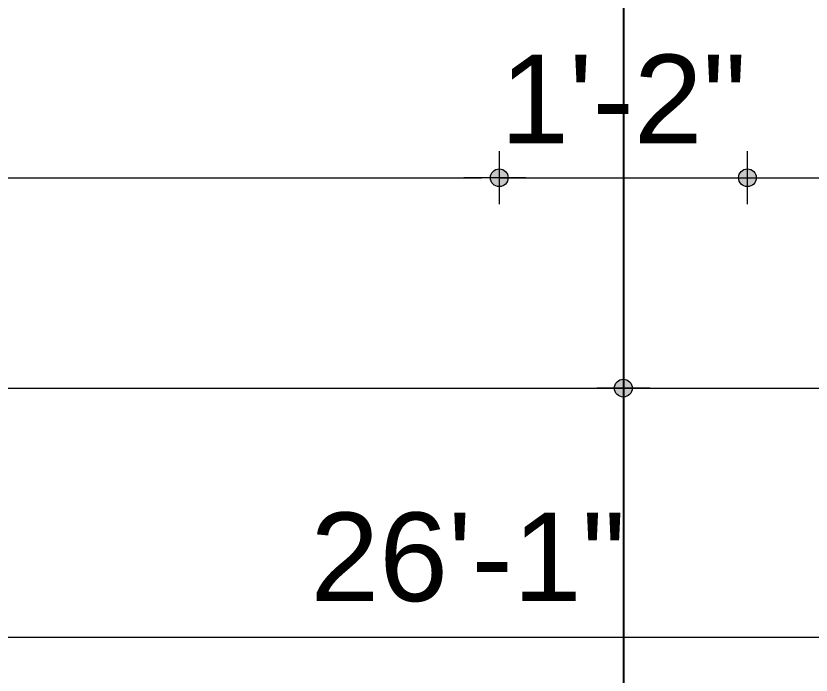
# Model space of a CAD drawing. Header units: inches. Extents: x -4597 to 93300, y -11124 to 5932.
# Drawn here: x 548.65 to 593.52, y -10214.6 to -10177.4 of the extents above; entities that cross this region are included whole.
import ezdxf

# ---------------------------------------------------------------- set-up
doc = ezdxf.new("R2010")
doc.units = ezdxf.units.IN
doc.header["$LTSCALE"] = 0.5
doc.header["$MEASUREMENT"] = 0
doc.header["$PDMODE"] = 66
doc.layers.add('hatch', color=9, linetype='Continuous', lineweight=0)
doc.layers.add('Toilet', color=7, linetype='Continuous', lineweight=25)
doc.styles.get("Standard").update_dxf_attribs({"font": 'arial.ttf'})
doc.dimstyles.new('S8', dxfattribs={"dimtxt": 5, "dimasz": 1, "dimexe": 6, "dimexo": 18, "dimgap": 1.9375, "dimtad": 1, "dimdec": 0, "dimzin": 3, "dimdsep": 46, "dimlunit": 4, "dimtxsty": 'Standard', "dimblk": 'dot 2', "dimcen": 12, "dimse1": 1, "dimse2": 1, "dimclrd": 1, "dimclre": 1, "dimclrt": 256, "dimadec": 0, "dimazin": 0, "dimtfac": 0.75, "dimtdec": 0, "dimtix": 1, "dimtmove": 1, "dimatfit": 3, "dimldrblk": 'DOT', "dimfxl": 1, "dimtolj": 1, "dimtzin": 0, "dimlwd": 9, "dimlwe": 9, "dimarcsym": 0})

# ---------------------------------------------------------------- blocks, each defined once
blk = doc.blocks.new('dot1')
at = {"layer": 'hatch'}
h = blk.add_hatch(color=256, dxfattribs=at)
edge = h.paths.add_edge_path()
edge.add_arc((0, 0), 1, 0, 360)
for p, q in [((0, 3), (0, -3)), ((3, 0), (-3, 0))]:
    blk.add_line(p, q, dxfattribs=at)
blk.add_circle((0, 0), 1, dxfattribs=at)
blk = doc.blocks.new('dot 2')
at = {"layer": 'hatch', "xscale": 0.5, "yscale": 0.5, "zscale": 0.5}
blk.add_blockref('dot1', (0, 0), dxfattribs=at)
blk = doc.blocks.new('*D258')
at = {"layer": 'Defpoints', "color": 0, "transparency": 16777216}
for p in [(431.753, -10057.781), (575.924, -10166.739), (575.924, -10186.537)]:
    blk.add_point(p, dxfattribs=at)
at = {"layer": 'Toilet', "color": 1, "lineweight": 9, "transparency": 16777216}
blk.add_line((432.753, -10186.537), (574.924, -10186.537), dxfattribs=at)
at = {"layer": 'Toilet', "color": 1, "lineweight": 9, "transparency": 16777216, "rotation": 180}
blk.add_blockref('dot 2', (431.753, -10186.537), dxfattribs=at)
at = {"layer": 'Toilet', "color": 1, "lineweight": 9, "transparency": 16777216}
blk.add_blockref('dot 2', (575.924, -10186.537), dxfattribs=at)
at = {"layer": 'Toilet', "transparency": 16777216, "insert": (503.839, -10182.047), "char_height": 5, "attachment_point": 5}
blk.add_mtext('\\A1;12\'-0"', dxfattribs=at)
blk = doc.blocks.new('_Dot')
at = {"color": 0, "linetype": 'ByBlock', "lineweight": -2}
blk.add_line((-0.5, 0), (-1, 0), dxfattribs=at)
at = {"color": 0, "linetype": 'ByBlock', "const_width": 0.5}
blk.add_lwpolyline([(-0.25, 0, 1), (0.25, 0, 1)], format="xyb", close=True, dxfattribs=at)
blk = doc.blocks.new('*D259')
at = {"layer": 'Defpoints', "color": 0, "transparency": 16777216}
for p in [(575.924, -10166.739), (589.924, -10166.739), (589.924, -10186.537)]:
    blk.add_point(p, dxfattribs=at)
at = {"layer": 'Toilet', "color": 1, "lineweight": 9, "transparency": 16777216}
for p, q in [((574.924, -10186.537), (573.924, -10186.537)), ((575.924, -10186.537), (589.924, -10186.537)), ((590.924, -10186.537), (591.924, -10186.537))]:
    blk.add_line(p, q, dxfattribs=at)
blk.add_blockref('dot 2', (575.924, -10186.537), dxfattribs=at)
at = {"layer": 'Toilet', "color": 1, "lineweight": 9, "transparency": 16777216, "rotation": 180}
blk.add_blockref('dot 2', (589.924, -10186.537), dxfattribs=at)
at = {"layer": 'Toilet', "transparency": 16777216, "insert": (582.924, -10182.09), "char_height": 5, "attachment_point": 5}
blk.add_mtext('\\A1;1\'-2"', dxfattribs=at)
blk = doc.blocks.new('*D260')
at = {"layer": 'Defpoints', "color": 0, "transparency": 16777216}
for p in [(589.924, -10166.739), (716.567, -10172.644), (716.567, -10186.537)]:
    blk.add_point(p, dxfattribs=at)
at = {"layer": 'Toilet', "color": 1, "lineweight": 9, "transparency": 16777216}
blk.add_line((590.924, -10186.537), (715.567, -10186.537), dxfattribs=at)
at = {"layer": 'Toilet', "color": 1, "lineweight": 9, "transparency": 16777216, "rotation": 180}
blk.add_blockref('dot 2', (589.924, -10186.537), dxfattribs=at)
at = {"layer": 'Toilet', "color": 1, "lineweight": 9, "transparency": 16777216}
blk.add_blockref('dot 2', (716.567, -10186.537), dxfattribs=at)
at = {"layer": 'Toilet', "transparency": 16777216, "insert": (653.246, -10182.047), "char_height": 5, "attachment_point": 5}
blk.add_mtext('\\A1;10\'-7"', dxfattribs=at)
blk = doc.blocks.new('*D262')
at = {"layer": 'Defpoints', "color": 0, "transparency": 16777216}
for p in [(424.753, -10057.781), (582.924, -10166.739), (582.924, -10198.411)]:
    blk.add_point(p, dxfattribs=at)
at = {"layer": 'Toilet', "color": 1, "lineweight": 9, "transparency": 16777216}
blk.add_line((425.753, -10198.411), (581.924, -10198.411), dxfattribs=at)
at = {"layer": 'Toilet', "color": 1, "lineweight": 9, "transparency": 16777216, "rotation": 180}
blk.add_blockref('dot 2', (424.753, -10198.411), dxfattribs=at)
at = {"layer": 'Toilet', "color": 1, "lineweight": 9, "transparency": 16777216}
blk.add_blockref('dot 2', (582.924, -10198.411), dxfattribs=at)
at = {"layer": 'Toilet', "transparency": 16777216, "insert": (503.839, -10193.919), "char_height": 5, "attachment_point": 5}
blk.add_mtext('\\A1;13\'-2"', dxfattribs=at)
blk = doc.blocks.new('*D263')
at = {"layer": 'Defpoints', "color": 0, "transparency": 16777216}
for p in [(582.924, -10166.739), (723.567, -10172.644), (723.567, -10198.411)]:
    blk.add_point(p, dxfattribs=at)
at = {"layer": 'Toilet', "color": 1, "lineweight": 9, "transparency": 16777216}
blk.add_line((583.924, -10198.411), (722.567, -10198.411), dxfattribs=at)
at = {"layer": 'Toilet', "color": 1, "lineweight": 9, "transparency": 16777216, "rotation": 180}
blk.add_blockref('dot 2', (582.924, -10198.411), dxfattribs=at)
at = {"layer": 'Toilet', "color": 1, "lineweight": 9, "transparency": 16777216}
blk.add_blockref('dot 2', (723.567, -10198.411), dxfattribs=at)
at = {"layer": 'Toilet', "transparency": 16777216, "insert": (653.246, -10193.92), "char_height": 5, "attachment_point": 5}
blk.add_mtext('\\A1;11\'-9"', dxfattribs=at)
blk = doc.blocks.new('*D164')
at = {"layer": 'Defpoints', "color": 0, "transparency": 16777216}
for p in [(417.753, -10057.781), (730.567, -10172.644), (730.567, -10212.455)]:
    blk.add_point(p, dxfattribs=at)
at = {"layer": 'Toilet', "color": 1, "lineweight": 9, "transparency": 16777216}
blk.add_line((418.753, -10212.455), (729.567, -10212.455), dxfattribs=at)
at = {"layer": 'Toilet', "color": 1, "lineweight": 9, "transparency": 16777216, "rotation": 180}
blk.add_blockref('dot 2', (417.753, -10212.455), dxfattribs=at)
at = {"layer": 'Toilet', "color": 1, "lineweight": 9, "transparency": 16777216}
blk.add_blockref('dot 2', (730.567, -10212.455), dxfattribs=at)
at = {"layer": 'Toilet', "transparency": 16777216, "insert": (574.16, -10207.965), "char_height": 5, "attachment_point": 5}
blk.add_mtext('\\A1;26\'-1"', dxfattribs=at)

msp = doc.modelspace()

# ---------------------------------------------------------------- linework, layer by layer
msp.add_line((582.924, -9639.234), (582.924, -10228.784))

# ---------------------------------------------------------------- dimensions: what is measured, and where the dimension line sits
at = {"layer": 'Toilet'}
for base, p1, p2, picture, middle in [((730.567, -10212.455), (417.753, -10057.781), (730.567, -10172.644), '*D164', (574.16, -10207.965)), ((582.924, -10198.411), (424.753, -10057.781), (582.924, -10166.739), '*D262', (503.839, -10193.919)), ((575.924, -10186.537), (431.753, -10057.781), (575.924, -10166.739), '*D258', (503.839, -10182.047)), ((589.924, -10186.537), (575.924, -10166.739), (589.924, -10166.739), '*D259', (582.924, -10182.09)), ((723.567, -10198.411), (582.924, -10166.739), (723.567, -10172.644), '*D263', (653.246, -10193.92)), ((716.567, -10186.537), (589.924, -10166.739), (716.567, -10172.644), '*D260', (653.246, -10182.047))]:
    dim = msp.add_linear_dim(base=base, p1=p1, p2=p2, dimstyle='S8', override={"dimfxl": 2, "dimfxlon": 1, "dimarcsym": 1}, dxfattribs=at)
    dim.commit()
    dim.dimension.update_dxf_attribs({"geometry": picture, "text_midpoint": middle})

doc.saveas('drawing.dxf')
